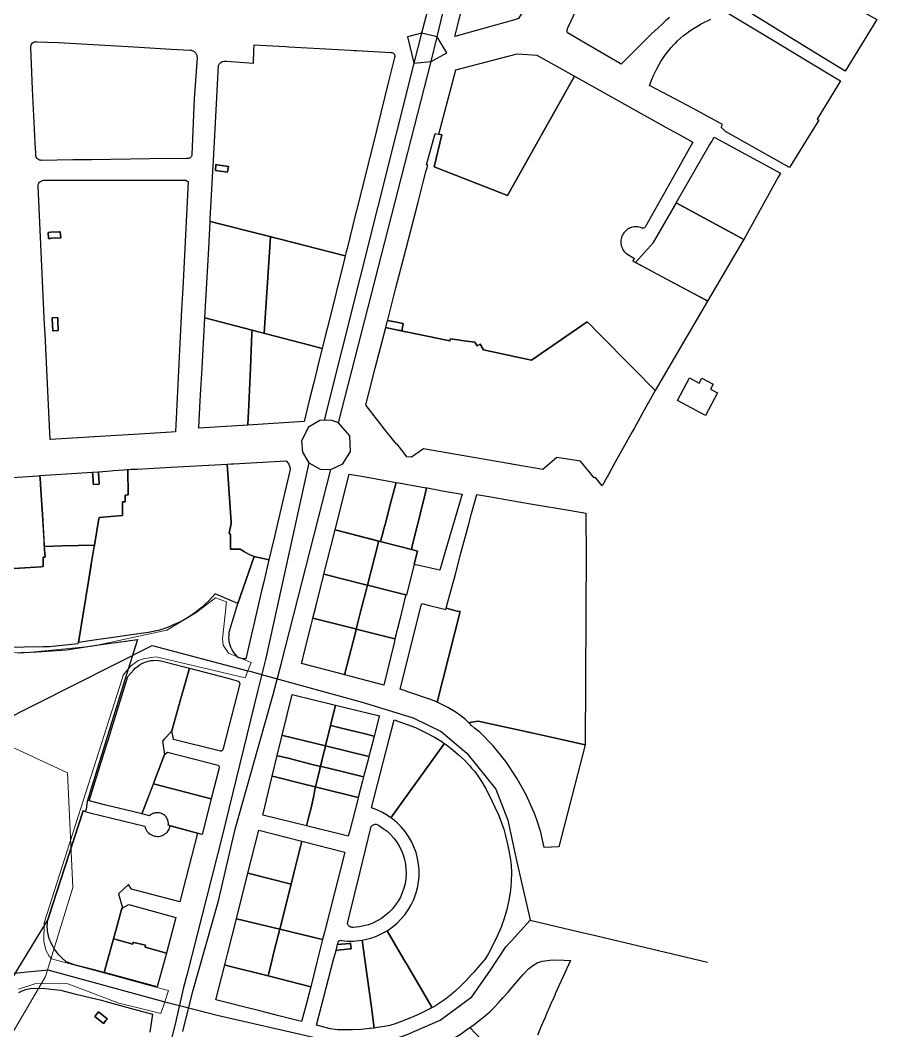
# Model space of a CAD drawing. Header units: metres. Extents: x 3 to 1027712, y 40 to 4430649.
# Drawn here: x 509843 to 510315, y 4408756 to 4409311 of the extents above; entities that cross this region are included whole.
import ezdxf

# ---------------------------------------------------------------- set-up
doc = ezdxf.new("R2010")
doc.units = ezdxf.units.M
doc.header["$MEASUREMENT"] = 0
doc.layers.add('A.ES.SDGC.CP.07003.cadastralparcel — CadastralParcel', color=1, linetype='Continuous')
doc.layers.add('Carreteras_5_km', color=2, linetype='Continuous', lineweight=30)
doc.layers.add('Cauces_artificiales_5_km', color=141, linetype='Continuous', lineweight=30)
doc.layers.add('Habitats_5_km', color=7, linetype='Continuous', lineweight=9, true_color=0xbefad2)
doc.layers.add('Lagunas_5_km', color=7, linetype='Continuous', lineweight=9, true_color=0xbff2e1)

msp = doc.modelspace()

# ---------------------------------------------------------------- linework, layer by layer
at = {"layer": 'A.ES.SDGC.CP.07003.cadastralparcel — CadastralParcel', "color": 7, "linetype": 'Continuous', "flags": 128}
for points in [[(510297.28, 4409283.14), (510291.55, 4409286.67), (510278.42, 4409294.75), (510242.11, 4409317.09), (510237.41, 4409319.98), (510259.51, 4409334.56), (510262.02, 4409337.62), (510263.94, 4409339.97), (510278.44, 4409331.84), (510291.55, 4409324.49), (510304.75, 4409317.09), (510314.64, 4409311.54), (510297.28, 4409283.14)], [(510092.53, 4409336.23), (510093.4, 4409335.95), (510100.58, 4409331.66), (510109.42, 4409326.37), (510116.11, 4409322.37), (510119.95, 4409320.08), (510120.8, 4409319.57), (510122.23, 4409318.71), (510121.85, 4409318.9), (510117.51, 4409312.11), (510116.11, 4409311.66), (510082.49, 4409302.31), (510088.28, 4409324.75), (510087.67, 4409324.7), (510088.84, 4409328.82), (510089.68, 4409328.51), (510089.9, 4409328.43), (510090.43, 4409329.09), (510091.23, 4409330.1), (510092.53, 4409336.23)], [(509872.39, 4409234.39), (509855.08, 4409234.16), (509854.54, 4409234.2), (509853.99, 4409234.35), (509853.46, 4409234.61), (509852.98, 4409234.98), (509852.58, 4409235.43), (509852.29, 4409235.95), (509852.11, 4409236.49), (509852.06, 4409236.8), (509852.03, 4409237.02), (509851.99, 4409237.97), (509851.71, 4409243.93), (509850.31, 4409273.3), (509849.23, 4409296.3), (509849.25, 4409296.87), (509849.4, 4409297.47), (509849.69, 4409298.05), (509850.1, 4409298.56), (509850.61, 4409298.97), (509851.19, 4409299.26), (509851.79, 4409299.41), (509852.36, 4409299.44), (509852.59, 4409299.43), (509864.29, 4409298.96), (509893.3, 4409297.27), (509905.96, 4409296.53), (509926.52, 4409295.34), (509936.98, 4409294.78), (509937.7, 4409294.67), (509938.43, 4409294.41), (509938.79, 4409294.22), (509939.13, 4409293.99), (509939.44, 4409293.73), (509939.73, 4409293.43), (509939.99, 4409293.1), (509940.21, 4409292.75), (509940.4, 4409292.39), (509940.54, 4409292.01), (509940.7, 4409291.25), (509940.72, 4409290.52), (509939.21, 4409268.16), (509937.88, 4409237.19), (509937.83, 4409236.84), (509937.72, 4409236.48), (509937.53, 4409236.14), (509937.27, 4409235.84), (509936.97, 4409235.6), (509936.62, 4409235.42), (509936.36, 4409235.34), (509936.26, 4409235.31), (509935.91, 4409235.27), (509934.97, 4409235.26), (509914.76, 4409234.94), (509882.6, 4409234.53), (509872.39, 4409234.39)], [(509948.04, 4409201.95), (509948.39, 4409208.35), (509949.45, 4409227.96), (509949.78, 4409234.05), (509950.71, 4409251.38), (509952.59, 4409286.37), (509952.88, 4409286.97), (509953.28, 4409287.51), (509953.77, 4409287.96), (509954.34, 4409288.32), (509954.96, 4409288.58), (509955.61, 4409288.71), (509956.28, 4409288.73), (509956.94, 4409288.62), (509971.76, 4409287.66), (509972.03, 4409294.75), (509972.14, 4409297.76), (509978.67, 4409297.39), (509989.63, 4409296.77), (509991.17, 4409296.68), (510025.1, 4409294.75), (510027.21, 4409294.63), (510028.39, 4409294.56), (510047.29, 4409293.48), (510047.8, 4409293.46), (510048.29, 4409293.31), (510048.73, 4409293.05), (510049.08, 4409292.68), (510049.33, 4409292.23), (510049.46, 4409291.74), (510049.47, 4409291.23), (510049.34, 4409290.73), (510046.08, 4409277.61), (510039.56, 4409251.38), (510028.39, 4409206.43), (510027.95, 4409204.67), (510023.23, 4409185.67), (510022.62, 4409183.22), (510022.25, 4409181.74), (509985.72, 4409191.01), (509980.11, 4409192.43), (509947.97, 4409200.58), (509948.04, 4409201.95)], [(510111.48, 4409214.88), (510071.08, 4409230.59), (510075.43, 4409248.19), (510073.8, 4409248.52), (510074.55, 4409251.38), (510083.12, 4409283.96), (510116.11, 4409292.49), (510117.26, 4409292.79), (510127.58, 4409292.05), (510148.45, 4409280.41), (510111.48, 4409214.88)], [(510148.45, 4409280.41), (510200.5, 4409251.38), (510203.83, 4409249.52), (510213.4, 4409244.18), (510203.83, 4409227.05), (510187.45, 4409197.74), (510187.21, 4409197.4), (510186.89, 4409197.13), (510186.51, 4409196.95), (510186.09, 4409196.89), (510185.67, 4409196.95), (510185.29, 4409197.11), (510184.61, 4409197.34), (510183.9, 4409197.52), (510183.19, 4409197.63), (510182.47, 4409197.68), (510181.74, 4409197.67), (510181.02, 4409197.59), (510180.31, 4409197.45), (510179.61, 4409197.26), (510178.94, 4409197), (510178.28, 4409196.68), (510177.66, 4409196.31), (510177.07, 4409195.89), (510176.52, 4409195.42), (510176.01, 4409194.9), (510175.55, 4409194.35), (510175.14, 4409193.75), (510174.78, 4409193.12), (510174.48, 4409192.46), (510174.24, 4409191.78), (510174.05, 4409191.08), (510173.93, 4409190.37), (510173.87, 4409189.65), (510173.87, 4409188.92), (510173.93, 4409188.2), (510174.06, 4409187.49), (510174.24, 4409186.79), (510174.49, 4409186.11), (510174.69, 4409185.67), (510174.79, 4409185.45), (510175.15, 4409184.82), (510175.56, 4409184.22), (510176.02, 4409183.67), (510176.53, 4409183.15), (510177.08, 4409182.68), (510181.37, 4409180.13), (510180.25, 4409178.89), (510220.39, 4409157.4), (510221.53, 4409156.68), (510192.72, 4409107.64), (510180.54, 4409119.96), (510161.39, 4409139.32), (510159.97, 4409140.76), (510157.62, 4409143.13), (510155.33, 4409145.45), (510124.76, 4409124.38), (510116.11, 4409126.22), (510098.37, 4409129.98), (510096.48, 4409133.04), (510096.09, 4409132.84), (510094.87, 4409132.21), (510093.58, 4409134.17), (510086.18, 4409135.17), (510085.42, 4409135.27), (510080.17, 4409135.99), (510079.84, 4409134.87), (510078.8, 4409135.09), (510056.69, 4409139.67), (510055.42, 4409139.93), (510053.32, 4409140.37), (510054.12, 4409144.21), (510054.17, 4409144.41), (510052.98, 4409144.62), (510052.21, 4409144.77), (510050.39, 4409145.13), (510045.55, 4409146.19), (510045.64, 4409146.54), (510050.16, 4409164.02), (510055.75, 4409185.67), (510062.32, 4409211.11), (510065.18, 4409222.19), (510066.65, 4409227.86), (510067.6, 4409231.54), (510066.89, 4409231.67), (510071.77, 4409248.96), (510073.8, 4409248.52), (510075.43, 4409248.19), (510071.08, 4409230.59), (510111.48, 4409214.88), (510148.45, 4409280.41)], [(510239.47, 4409191.69), (510204.33, 4409210.74), (510222.49, 4409242.26), (510223.84, 4409244.61), (510224.39, 4409245.56), (510225.17, 4409246.92), (510261.7, 4409227.13), (510260.45, 4409224.89), (510241.43, 4409190.6), (510239.47, 4409191.69)], [(509950.88, 4409228.61), (509957.47, 4409227.62), (509957.71, 4409229.22), (509957.96, 4409230.88), (509952.98, 4409231.54), (509951.03, 4409231.8), (509950.88, 4409228.61)], [(509957.47, 4409227.62), (509950.88, 4409228.61), (509951.03, 4409231.8), (509952.98, 4409231.54), (509957.96, 4409230.88), (509957.71, 4409229.22), (509957.47, 4409227.62)], [(509857.1, 4409138.82), (509856.87, 4409143.73), (509855.91, 4409163.97), (509853.25, 4409220.02), (509853.33, 4409220.61), (509853.51, 4409221.18), (509853.79, 4409221.71), (509854.16, 4409222.18), (509854.61, 4409222.58), (509855.12, 4409222.89), (509855.68, 4409223.1), (509856.27, 4409223.21), (509856.87, 4409223.21), (509860.08, 4409223.22), (509893.3, 4409223.28), (509905.96, 4409223.3), (509926.52, 4409223.34), (509934.48, 4409223.35), (509935.82, 4409222.3), (509932.85, 4409163.97), (509932.25, 4409152.08), (509929.4, 4409096.01), (509929.38, 4409095.68), (509929.03, 4409088.8), (509928.83, 4409084.89), (509926.52, 4409084.75), (509905.96, 4409083.48), (509893.3, 4409082.69), (509860.08, 4409080.63), (509859.85, 4409080.62), (509859.14, 4409095.68), (509857.1, 4409138.82)], [(510191.82, 4409189.03), (510203.83, 4409209.88), (510204.33, 4409210.74), (510239.47, 4409191.69), (510241.43, 4409190.6), (510240.84, 4409189.54), (510221.53, 4409156.68), (510220.39, 4409157.4), (510203.77, 4409166.3), (510181.86, 4409178.03), (510191.82, 4409189.03)], [(509980.11, 4409192.43), (509981.07, 4409192.19), (509977.59, 4409139.1), (509977.13, 4409139.22), (509971, 4409140.83), (509945.03, 4409147.64), (509947.14, 4409185.67), (509947.97, 4409200.58), (509980.11, 4409192.43)], [(509865.01, 4409194.81), (509860.08, 4409194.64), (509858.82, 4409194.59), (509858.95, 4409191.23), (509860.08, 4409191.28), (509860.65, 4409191.3), (509865.83, 4409191.53), (509865.52, 4409194.83), (509865.01, 4409194.81)], [(509865.01, 4409194.81), (509865.52, 4409194.83), (509865.83, 4409191.53), (509860.65, 4409191.3), (509860.08, 4409191.28), (509858.95, 4409191.23), (509858.82, 4409194.59), (509860.08, 4409194.64), (509865.01, 4409194.81)], [(509981.07, 4409192.19), (509985.72, 4409191.01), (510022.25, 4409181.74), (510021.83, 4409180.04), (510012.43, 4409142.22), (510011.61, 4409138.93), (510009.57, 4409130.72), (510002.72, 4409132.51), (509978.81, 4409138.78), (509977.59, 4409139.1), (509981.07, 4409192.19)], [(509864.04, 4409147.8), (509860.98, 4409147.66), (509861, 4409147.2), (509861.34, 4409140.49), (509861.79, 4409140.51), (509864.4, 4409140.64), (509864.13, 4409146.2), (509864.08, 4409147.3), (509864.06, 4409147.8), (509864.04, 4409147.8)], [(509864.08, 4409147.3), (509864.13, 4409146.2), (509864.4, 4409140.64), (509861.79, 4409140.51), (509861.34, 4409140.49), (509861, 4409147.2), (509860.98, 4409147.66), (509864.04, 4409147.8), (509864.06, 4409147.8), (509864.08, 4409147.3)], [(509945.03, 4409147.64), (509971, 4409140.83), (509970.93, 4409139.22), (509970.07, 4409119.96), (509968.99, 4409095.73), (509968.87, 4409093.01), (509968.68, 4409088.63), (509941.67, 4409086.92), (509941.9, 4409091.05), (509942.68, 4409105.21), (509943.5, 4409119.96), (509945.03, 4409147.64)], [(510044.52, 4409142.19), (510045.1, 4409142.07), (510050.37, 4409140.98), (510055.42, 4409139.93), (510056.69, 4409139.67), (510078.8, 4409135.09), (510079.84, 4409134.87), (510080.17, 4409135.99), (510085.42, 4409135.27), (510086.18, 4409135.17), (510093.58, 4409134.17), (510094.87, 4409132.21), (510096.09, 4409132.84), (510096.48, 4409133.04), (510098.37, 4409129.98), (510116.11, 4409126.22), (510124.76, 4409124.38), (510155.33, 4409145.45), (510157.62, 4409143.13), (510159.97, 4409140.76), (510161.39, 4409139.32), (510180.54, 4409119.96), (510192.72, 4409107.64), (510189.08, 4409101.1), (510188.76, 4409100.52), (510181.34, 4409087.18), (510180.07, 4409084.9), (510170.81, 4409068.26), (510166.79, 4409061.02), (510166.29, 4409060.13), (510163.58, 4409055.25), (510159.96, 4409059.81), (510159.22, 4409059.53), (510151.6, 4409068.7), (510138.62, 4409070.83), (510130.95, 4409064.22), (510116.11, 4409066.79), (510065.21, 4409075.59), (510058.71, 4409070.91), (510056.12, 4409071.12), (510054.59, 4409073.16), (510050.8, 4409078.2), (510050.52, 4409077.93), (510050.42, 4409078.05), (510048.19, 4409080.93), (510046.99, 4409082.47), (510045.21, 4409084.77), (510033.82, 4409099.42), (510033.56, 4409099.76), (510035.21, 4409106.14), (510038.78, 4409119.96), (510044.52, 4409142.19)], [(510054.17, 4409144.41), (510054.12, 4409144.21), (510053.32, 4409140.37), (510050.37, 4409140.98), (510045.1, 4409142.07), (510044.52, 4409142.19), (510045.55, 4409146.19), (510050.39, 4409145.13), (510052.21, 4409144.77), (510052.98, 4409144.62), (510054.17, 4409144.41)], [(509971, 4409140.83), (509978.81, 4409138.78), (510002.72, 4409132.51), (510009.57, 4409130.72), (510006.9, 4409119.96), (510006.8, 4409119.56), (510004.92, 4409111.98), (510002.83, 4409103.59), (509999.6, 4409090.59), (509968.68, 4409088.63), (509968.87, 4409093.01), (509968.99, 4409095.73), (509970.07, 4409119.96), (509970.93, 4409139.22), (509971, 4409140.83)], [(510220.36, 4409093.96), (510205.01, 4409102.09), (510211.6, 4409114.53), (510216.92, 4409111.71), (510218.37, 4409114.45), (510224.59, 4409111.16), (510223.14, 4409108.42), (510226.94, 4409106.41), (510220.36, 4409093.96)], [(509886.46, 4409036.16), (509886.93, 4409037.81), (509899.76, 4409038.85), (509899.76, 4409046.44), (509901.16, 4409046.44), (509901.16, 4409050.12), (509901.81, 4409050.12), (509902.88, 4409050.18), (509902.7, 4409064.17), (509904.55, 4409064.28), (509905.96, 4409064.35), (509907.77, 4409064.45), (509913.83, 4409064.79), (509926.52, 4409065.49), (509957.27, 4409067.19), (509959.51, 4409035.16), (509959.57, 4409034.27), (509958.36, 4409029.37), (509959.19, 4409028.32), (509959.17, 4409027.39), (509959.06, 4409020.31), (509959.74, 4409020.32), (509964.4, 4409020.42), (509966.87, 4409018.86), (509969.43, 4409017.48), (509972.09, 4409016.28), (509963.13, 4408990.46), (509959.74, 4408991.91), (509950.62, 4408995.81), (509948.84, 4408993.78), (509946.98, 4408991.82), (509945.04, 4408989.94), (509943.02, 4408988.15), (509940.92, 4408986.46), (509938.74, 4408984.85), (509936.5, 4408983.35), (509934.2, 4408981.94), (509931.83, 4408980.63), (509929.42, 4408979.43), (509926.95, 4408978.34), (509926.52, 4408978.17), (509924.43, 4408977.35), (509921.88, 4408976.48), (509919.28, 4408975.72), (509916.66, 4408975.07), (509914.01, 4408974.54), (509911.35, 4408974.13), (509905.96, 4408973.37), (509893.3, 4408971.59), (509886.74, 4408970.66), (509875.57, 4408969.09), (509881.03, 4409002.71), (509882.56, 4409012.11), (509884.44, 4409023.7), (509886.46, 4409036.16)], [(509960.74, 4409067.39), (509989.8, 4409069), (509990.21, 4409068.57), (509990.58, 4409068.11), (509990.89, 4409067.58), (509991.21, 4409067.1), (509991.45, 4409066.56), (509991.65, 4409065.99), (509991.81, 4409065.42), (509991.91, 4409064.83), (509991.97, 4409064.24), (509987.52, 4409045.43), (509983.25, 4409027.39), (509980.22, 4409014.57), (509979.5, 4409014.72), (509972.09, 4409016.28), (509969.43, 4409017.48), (509966.87, 4409018.86), (509964.4, 4409020.42), (509959.74, 4409020.32), (509959.06, 4409020.31), (509959.17, 4409027.39), (509959.19, 4409028.32), (509958.36, 4409029.37), (509959.57, 4409034.27), (509959.51, 4409035.16), (509957.27, 4409067.19), (509959.74, 4409067.33), (509960.74, 4409067.39)], [(509856.02, 4409016.01), (509856.02, 4409010.76), (509854.73, 4409010.66), (509831.19, 4409009.18), (509830.75, 4409015.23), (509829.88, 4409027.39), (509827.86, 4409055.64), (509830.77, 4409059.26), (509853.23, 4409060.75), (509854.17, 4409060.82), (509854.65, 4409056.78), (509854.7, 4409056.04), (509855.06, 4409049.99), (509855.37, 4409044.92), (509855.69, 4409039.53), (509856.73, 4409022.22), (509857.14, 4409016.06), (509856.02, 4409016.01)], [(509886.46, 4409036.16), (509884.44, 4409023.7), (509884.26, 4409022.56), (509875.32, 4409022.48), (509866.63, 4409022.12), (509856.75, 4409021.89), (509856.73, 4409022.22), (509856.56, 4409025.15), (509855.69, 4409039.53), (509855.37, 4409044.92), (509855.06, 4409049.99), (509854.7, 4409056.04), (509854.65, 4409056.78), (509854.17, 4409060.82), (509860.08, 4409061.2), (509883.23, 4409062.73), (509883.51, 4409058.55), (509883.61, 4409057.05), (509883.69, 4409055.98), (509886.97, 4409056.13), (509886.9, 4409057.21), (509886.8, 4409058.71), (509886.52, 4409062.95), (509886.68, 4409062.96), (509893.3, 4409063.48), (509894.67, 4409063.59), (509900.54, 4409064.05), (509902.03, 4409064.14), (509902.7, 4409064.17), (509902.88, 4409050.18), (509901.81, 4409050.12), (509901.16, 4409050.12), (509901.16, 4409046.44), (509899.76, 4409046.44), (509899.76, 4409038.85), (509886.93, 4409037.81), (509886.46, 4409036.16)], [(509883.69, 4409055.98), (509883.61, 4409057.05), (509883.51, 4409058.55), (509883.23, 4409062.73), (509886.52, 4409062.95), (509886.8, 4409058.71), (509886.9, 4409057.21), (509886.97, 4409056.13), (509883.69, 4409055.98)], [(510041.71, 4409024.55), (510016.64, 4409031), (510024.33, 4409061.69), (510032.24, 4409060.28), (510048.22, 4409057.43), (510050.2, 4409057.07), (510047.39, 4409046.3), (510045.29, 4409038.27), (510044.52, 4409035.3), (510043.55, 4409031.6), (510042.89, 4409029.09), (510042.27, 4409026.7), (510041.71, 4409024.55)], [(510066.81, 4409053.11), (510065.62, 4409048.34), (510064.42, 4409043.52), (510063.47, 4409039.68), (510062.48, 4409035.69), (510061.69, 4409032.51), (510059.8, 4409024.89), (510059.3, 4409022.88), (510058.63, 4409020.2), (510042.25, 4409024.41), (510041.71, 4409024.55), (510042.27, 4409026.7), (510042.89, 4409029.09), (510043.55, 4409031.6), (510044.52, 4409035.3), (510045.29, 4409038.27), (510047.39, 4409046.3), (510050.2, 4409057.07), (510051.8, 4409056.79), (510063.58, 4409054.69), (510065.85, 4409054.28), (510066.97, 4409054.08), (510066.81, 4409053.11)], [(510062.48, 4409035.69), (510063.47, 4409039.68), (510064.42, 4409043.52), (510065.62, 4409048.34), (510066.81, 4409053.11), (510066.97, 4409054.08), (510067.23, 4409054.03), (510073.03, 4409053), (510075.6, 4409052.54), (510086.48, 4409050.61), (510079.81, 4409027.72), (510078.17, 4409022.11), (510077.44, 4409019.6), (510074.31, 4409008.86), (510061.16, 4409011.82), (510060.18, 4409012.05), (510062.03, 4409019.32), (510060.23, 4409019.79), (510058.63, 4409020.2), (510059.3, 4409022.88), (510059.8, 4409024.89), (510061.69, 4409032.51), (510062.48, 4409035.69)], [(510083.81, 4408986.33), (510077.77, 4408987.88), (510078.12, 4408989.19), (510078.2, 4408989.48), (510082.83, 4409006.71), (510085.89, 4409018.09), (510090.04, 4409033.55), (510091.77, 4409039.98), (510094.58, 4409050.43), (510102.27, 4409049.11), (510118.81, 4409046.28), (510125.19, 4409045.19), (510145.28, 4409041.75), (510154.54, 4409040.17), (510154.64, 4409033.54), (510154.68, 4409030.82), (510154.77, 4409025.05), (510154.84, 4409020.52), (510154.85, 4409020.14), (510154.27, 4408912.8), (510140.4, 4408915.86), (510125.61, 4408919.12), (510095.32, 4408925.79), (510091.77, 4408925.17), (510090.25, 4408924.92), (510088.36, 4408926.64), (510085.79, 4408928.81), (510082.75, 4408930.98), (510078.63, 4408933.31), (510072.9, 4408936.2), (510085.4, 4408986.02), (510083.81, 4408986.33)], [(510034.46, 4409000.58), (510033.6, 4409000.8), (510010.53, 4409006.64), (510016.44, 4409030.2), (510016.64, 4409031), (510040.63, 4409024.83), (510040.28, 4409023.46), (510034.46, 4409000.58)], [(509831.19, 4409009.18), (509854.73, 4409010.66), (509856.02, 4409010.76), (509856.02, 4409016.01), (509857.14, 4409016.06), (509856.87, 4409020.12), (509856.75, 4409021.89), (509866.63, 4409022.12), (509875.32, 4409022.48), (509884.26, 4409022.56), (509883.99, 4409020.93), (509882.56, 4409012.11), (509882.49, 4409011.65), (509881.03, 4409002.71), (509875.57, 4408969.09), (509875.33, 4408969.08), (509875.22, 4408968.32), (509859.57, 4408966.68), (509856.12, 4408966.62), (509845.65, 4408966.45), (509837.71, 4408966.33), (509833.51, 4408972.34), (509830.78, 4409009.13), (509831.19, 4409009.18)], [(510060.18, 4409012.05), (510055.89, 4408995.17), (510055.56, 4408995.24), (510048.28, 4408997.08), (510034.46, 4409000.58), (510040.28, 4409023.46), (510040.63, 4409024.83), (510042.25, 4409024.41), (510060.23, 4409019.79), (510062.03, 4409019.32), (510060.18, 4409012.05)], [(509963.62, 4408960.7), (509963.25, 4408961.02), (509962.03, 4408962.21), (509960.96, 4408963.54), (509960.06, 4408964.98), (509959.33, 4408966.52), (509958.79, 4408968.14), (509958.44, 4408969.8), (509958.33, 4408970.7), (509958.28, 4408971.5), (509958.33, 4408973.2), (509958.33, 4408974.71), (509963.13, 4408990.46), (509972.09, 4409016.28), (509979.5, 4409014.72), (509980.22, 4409014.57), (509977.4, 4409002.43), (509976.25, 4408997.49), (509971.78, 4408978.22), (509971.45, 4408976.82), (509967.58, 4408960.14), (509967.33, 4408960.1), (509966.59, 4408960.12), (509966.39, 4408960.13), (509965.45, 4408960.24), (509964.53, 4408960.43), (509963.62, 4408960.7)], [(510028.31, 4408976.41), (510027.18, 4408976.69), (510004.47, 4408982.47), (510006.23, 4408989.48), (510010.29, 4409005.69), (510010.53, 4409006.64), (510033.6, 4409000.8), (510034.46, 4409000.58), (510034.08, 4408999.1), (510031.09, 4408987.37), (510028.31, 4408976.41)], [(510034.46, 4409000.58), (510048.28, 4408997.08), (510055.56, 4408995.24), (510055.51, 4408995.01), (510055.08, 4408993.27), (510054.15, 4408989.48), (510052.24, 4408981.68), (510049.62, 4408970.99), (510028.31, 4408976.41), (510031.09, 4408987.37), (510034.08, 4408999.1), (510034.46, 4409000.58)], [(510083.81, 4408986.33), (510085.4, 4408986.02), (510072.9, 4408936.2), (510072.44, 4408936.43), (510071.16, 4408937.07), (510069.06, 4408937.77), (510066.86, 4408938.51), (510052.4, 4408943.36), (510064.08, 4408989.48), (510064.35, 4408990.56), (510068.59, 4408989.48), (510074.69, 4408987.93), (510076.17, 4408987.55), (510077.58, 4408987.19), (510077.77, 4408987.88), (510083.81, 4408986.33)], [(510028.31, 4408976.41), (510028, 4408975.2), (510021.92, 4408951.32), (510020.8, 4408951.61), (509998.22, 4408957.52), (509998.84, 4408959.99), (509999.12, 4408961.09), (510003.5, 4408978.59), (510004.22, 4408981.45), (510004.47, 4408982.47), (510027.18, 4408976.69), (510028.31, 4408976.41)], [(510049.62, 4408970.99), (510049.28, 4408969.58), (510043.43, 4408945.68), (510024.73, 4408950.58), (510021.92, 4408951.32), (510028, 4408975.2), (510028.31, 4408976.41), (510049.62, 4408970.99)], [(509893.72, 4408921.49), (509902.68, 4408950.41), (509905.96, 4408954.04), (509906.7, 4408954.86), (509907.75, 4408955.76), (509908.87, 4408956.58), (509910.06, 4408957.3), (509911.31, 4408957.92), (509912.6, 4408958.42), (509913.94, 4408958.82), (509915.3, 4408959.1), (509916.68, 4408959.25), (509918.07, 4408959.29), (509919.46, 4408959.21), (509920.84, 4408959.01), (509922.19, 4408958.69), (509933.7, 4408955.67), (509936.55, 4408954.92), (509931.47, 4408937.02), (509926.79, 4408920.51), (509923.86, 4408917.25), (509922.6, 4408915.86), (509921.71, 4408914.87), (509922.1, 4408912.46), (509922.91, 4408907.42), (509917.3, 4408892.91), (509910.3, 4408874.82), (509905.96, 4408875.9), (509890.65, 4408879.69), (509881.48, 4408881.96), (509890.65, 4408911.57), (509891.98, 4408915.86), (509893.72, 4408921.49)], [(509927.82, 4408915.71), (509927.79, 4408915.86), (509926.79, 4408920.51), (509931.47, 4408937.02), (509936.55, 4408954.92), (509957.69, 4408949.37), (509962.81, 4408948.03), (509963.27, 4408947.81), (509963.6, 4408947.6), (509963.76, 4408947.45), (509964.12, 4408946.95), (509964.29, 4408946.36), (509955.16, 4408910.74), (509955.14, 4408910.52), (509954.95, 4408910.01), (509954.92, 4408909.96), (509954.59, 4408909.6), (509954.11, 4408909.35), (509953.57, 4408909.28), (509927.82, 4408915.71)], [(510016.69, 4408933.93), (510011.45, 4408912.29), (509987.99, 4408918), (509987.6, 4408918.13), (509993.07, 4408940.46), (510016.85, 4408934.66), (510016.69, 4408933.93)], [(510016.69, 4408933.93), (510016.85, 4408934.66), (510041.04, 4408928.75), (510040.78, 4408927.59), (510038.19, 4408917.59), (510033.25, 4408918.8), (510019.46, 4408922.19), (510015.06, 4408923.27), (510014.16, 4408923.49), (510016.69, 4408933.93)], [(510038.19, 4408917.59), (510037.86, 4408916.33), (510037.74, 4408915.86), (510035.31, 4408906.46), (510012.19, 4408912.11), (510011.45, 4408912.29), (510014.16, 4408923.49), (510015.06, 4408923.27), (510019.46, 4408922.19), (510033.25, 4408918.8), (510038.19, 4408917.59)], [(510049.24, 4408926.55), (510060.9, 4408922.24), (510066.74, 4408919.45), (510071.32, 4408916.95), (510073.13, 4408915.86), (510075.33, 4408914.54), (510076.72, 4408913.56), (510076.07, 4408912.67), (510047.28, 4408872.74), (510045.53, 4408873.97), (510042.68, 4408875.61), (510039.71, 4408876.99), (510036.62, 4408878.11), (510046.45, 4408915.86), (510049.24, 4408926.55)], [(510093.32, 4408921.94), (510091.77, 4408923.46), (510090.72, 4408924.49), (510090.25, 4408924.92), (510091.77, 4408925.17), (510095.32, 4408925.79), (510125.61, 4408919.12), (510140.4, 4408915.86), (510154.27, 4408912.8), (510139.66, 4408856.67), (510131.67, 4408856.32), (510129.87, 4408864.81), (510127.69, 4408871.49), (510126.34, 4408875.09), (510121.94, 4408885.02), (510116.68, 4408894.54), (510110.62, 4408903.55), (510103.79, 4408912.01), (510096.26, 4408919.83), (510093.32, 4408921.94)], [(509987.99, 4408918), (510011.45, 4408912.29), (510011.18, 4408911.21), (510010.54, 4408908.56), (510008.66, 4408900.8), (510003.36, 4408902.15), (509990.81, 4408905.37), (509985.14, 4408906.82), (509984.85, 4408906.89), (509987.6, 4408918.13), (509987.99, 4408918)], [(510035.31, 4408906.46), (510035, 4408905.26), (510032.38, 4408895.18), (510029.38, 4408895.92), (510027.11, 4408896.47), (510025, 4408896.99), (510022.06, 4408897.71), (510014.6, 4408899.53), (510009.28, 4408900.83), (510008.71, 4408900.97), (510010.54, 4408908.56), (510011.18, 4408911.21), (510011.45, 4408912.29), (510012.19, 4408912.11), (510035.31, 4408906.46)], [(510076.72, 4408913.56), (510077.38, 4408913.11), (510078.62, 4408912.23), (510081.58, 4408909.92), (510084.59, 4408907.37), (510087.68, 4408904.47), (510090.74, 4408901.25), (510091.77, 4408900.03), (510093.45, 4408898.05), (510095.61, 4408895.18), (510097.6, 4408892.08), (510098.9, 4408889.79), (510099.5, 4408888.75), (510099.82, 4408888.18), (510102.22, 4408883.57), (510104.61, 4408878.58), (510106.7, 4408873.87), (510108.24, 4408869.92), (510109.4, 4408866.38), (510110.39, 4408862.77), (510111.31, 4408858.91), (510112.18, 4408854.77), (510112.93, 4408850.61), (510113.45, 4408846.62), (510113.68, 4408842.46), (510113.68, 4408842.23), (510113.59, 4408837.75), (510113.13, 4408832.65), (510112.26, 4408827.4), (510111.1, 4408822.24), (510109.71, 4408817.32), (510107.99, 4408812.48), (510105.85, 4408807.54), (510103.48, 4408802.62), (510101.11, 4408798.05), (510098.95, 4408794.76), (510098.69, 4408794.37), (510096.19, 4408791.37), (510092.95, 4408787.71), (510091.77, 4408786.42), (510088.86, 4408783.25), (510085.58, 4408780.01), (510082.72, 4408777.43), (510080.06, 4408775.12), (510077.41, 4408772.99), (510074.64, 4408771.02), (510071.87, 4408769.29), (510070.64, 4408768.6), (510070.05, 4408768.27), (510069.86, 4408768.6), (510056.32, 4408791.76), (510054.57, 4408794.76), (510045.33, 4408810.58), (510048.03, 4408812.45), (510050.56, 4408814.54), (510052.9, 4408816.85), (510055.02, 4408819.35), (510056.92, 4408822.03), (510058.58, 4408824.86), (510059.98, 4408827.83), (510060.98, 4408830.53), (510061.12, 4408830.91), (510061.98, 4408834.08), (510062.56, 4408837.31), (510062.86, 4408840.58), (510062.87, 4408842.23), (510062.87, 4408843.86), (510062.59, 4408847.13), (510062.03, 4408850.37), (510061.19, 4408853.54), (510060.07, 4408856.63), (510058.69, 4408859.61), (510057.05, 4408862.45), (510055.17, 4408865.14), (510053.06, 4408867.66), (510050.74, 4408869.98), (510048.22, 4408872.09), (510047.28, 4408872.74), (510076.07, 4408912.67), (510076.72, 4408913.56)], [(509917.3, 4408892.91), (509922.91, 4408907.42), (509924.45, 4408908.83), (509952.35, 4408901.69), (509952.73, 4408901.28), (509952.94, 4408900.77), (509952.95, 4408900.22), (509952.81, 4408899.79), (509952.76, 4408899.7), (509952.63, 4408899.5), (509948.53, 4408883.13), (509916.71, 4408891.39), (509917.3, 4408892.91)], [(509985.14, 4408906.82), (509990.81, 4408905.37), (510003.36, 4408902.15), (510008.66, 4408900.8), (510008.34, 4408899.46), (510007.05, 4408894.14), (510005.97, 4408889.66), (510000.3, 4408891.05), (509982.26, 4408895.49), (509982.07, 4408895.53), (509984.85, 4408906.89), (509985.14, 4408906.82)], [(510032.38, 4408895.18), (510031.82, 4408893.01), (510029.45, 4408883.9), (510006.37, 4408889.56), (510005.97, 4408889.66), (510007.05, 4408894.14), (510008.34, 4408899.46), (510008.71, 4408900.97), (510009.28, 4408900.83), (510014.6, 4408899.53), (510022.06, 4408897.71), (510025, 4408896.99), (510027.11, 4408896.47), (510029.38, 4408895.92), (510032.38, 4408895.18)], [(509976.84, 4408874.17), (509982.07, 4408895.53), (509982.26, 4408895.49), (510000.3, 4408891.05), (510005.97, 4408889.66), (510005.8, 4408888.95), (510005.19, 4408886.11), (510004.95, 4408885), (510003.64, 4408878.96), (510002.04, 4408872.73), (510001.47, 4408870.52), (510000.88, 4408868.25), (509976.84, 4408874.17)], [(509948.53, 4408883.13), (509943.59, 4408863.4), (509924.93, 4408868.55), (509924.99, 4408869.12), (509924.98, 4408869.66), (509924.93, 4408870.19), (509924.83, 4408870.72), (509924.69, 4408871.24), (509924.5, 4408871.74), (509924.27, 4408872.23), (509923.99, 4408872.69), (509923.68, 4408873.13), (509923.33, 4408873.53), (509922.94, 4408873.91), (509922.53, 4408874.25), (509922.08, 4408874.55), (509921.61, 4408874.81), (509921.12, 4408875.03), (509920.61, 4408875.21), (509920.09, 4408875.34), (509919.56, 4408875.42), (509919.02, 4408875.46), (509918.49, 4408875.45), (509917.95, 4408875.39), (509917.43, 4408875.29), (509916.91, 4408875.14), (509916.41, 4408874.94), (509915.93, 4408874.71), (509915.47, 4408874.43), (509915.03, 4408874.11), (509914.63, 4408873.75), (509910.3, 4408874.82), (509916.71, 4408891.39), (509948.53, 4408883.13)], [(510029.45, 4408883.9), (510029.15, 4408882.72), (510024.73, 4408865.66), (510023.93, 4408862.57), (510000.88, 4408868.25), (510001.47, 4408870.52), (510002.04, 4408872.73), (510003.64, 4408878.96), (510004.95, 4408885), (510005.19, 4408886.11), (510005.8, 4408888.95), (510005.97, 4408889.66), (510006.37, 4408889.56), (510029.45, 4408883.9)], [(509883.45, 4408789.21), (509873.85, 4408791.63), (509872.17, 4408792.26), (509871.91, 4408792.36), (509868.81, 4408793.52), (509868.41, 4408793.71), (509868.31, 4408793.79), (509867.75, 4408794.3), (509867.53, 4408794.52), (509866.52, 4408795.42), (509865.55, 4408796.37), (509864.64, 4408797.37), (509863.78, 4408798.42), (509862.97, 4408799.5), (509862.21, 4408800.63), (509861.52, 4408801.79), (509860.88, 4408802.98), (509860.3, 4408804.21), (509859.78, 4408805.46), (509859.29, 4408806.84), (509859.01, 4408807.76), (509858.79, 4408808.69), (509858.61, 4408809.63), (509858.47, 4408810.58), (509858.39, 4408811.54), (509858.35, 4408812.49), (509858.36, 4408813.45), (509858.42, 4408814.41), (509858.53, 4408815.36), (509858.68, 4408816.31), (509858.86, 4408817.16), (509858.88, 4408817.25), (509859.13, 4408818.17), (509859.38, 4408818.96), (509865.67, 4408838.24), (509878.06, 4408876.56), (509879.26, 4408876.17), (509880.53, 4408875.75), (509881.81, 4408875.33), (509911.95, 4408868.08), (509912.13, 4408867.4), (509912.4, 4408866.7), (509912.74, 4408866.02), (509913.18, 4408865.36), (509913.69, 4408864.73), (509914.29, 4408864.15), (509914.96, 4408863.64), (509915.7, 4408863.21), (509916.47, 4408862.87), (509917.28, 4408862.63), (509918.1, 4408862.48), (509918.91, 4408862.43), (509919.7, 4408862.47), (509920.46, 4408862.6), (509921.17, 4408862.79), (509921.83, 4408863.04), (509922.47, 4408863.36), (509923.09, 4408863.76), (509923.69, 4408864.23), (509924.25, 4408864.79), (509924.77, 4408865.42), (509925.21, 4408866.13), (509925.57, 4408866.89), (509925.85, 4408867.69), (509925.97, 4408868.26), (509940.94, 4408864.13), (509931.28, 4408826.4), (509904.71, 4408833.36), (509902.95, 4408836), (509897.58, 4408830.87), (509899.64, 4408823.16), (509899.2, 4408822.16), (509896, 4408810.67), (509889.57, 4408787.66), (509883.45, 4408789.21)], [(510023.41, 4408814.52), (510024.73, 4408819.89), (510030.23, 4408842.23), (510036.56, 4408867.97), (510036.89, 4408868.34), (510037.29, 4408868.65), (510037.73, 4408868.88), (510038.2, 4408869.04), (510038.69, 4408869.12), (510039.19, 4408869.12), (510039.68, 4408869.03), (510040.15, 4408868.87), (510040.59, 4408868.63), (510043.2, 4408866.87), (510045.28, 4408865.23), (510047.21, 4408863.42), (510048.97, 4408861.44), (510050.55, 4408859.31), (510051.94, 4408857.06), (510053.12, 4408854.69), (510054.09, 4408852.23), (510054.84, 4408849.69), (510055.36, 4408847.09), (510055.66, 4408844.46), (510055.71, 4408842.23), (510055.72, 4408841.81), (510055.54, 4408839.17), (510055.14, 4408836.55), (510054.5, 4408833.98), (510053.64, 4408831.48), (510052.57, 4408829.06), (510051.28, 4408826.74), (510049.8, 4408824.55), (510048.13, 4408822.49), (510046.28, 4408820.59), (510044.28, 4408818.86), (510042.13, 4408817.32), (510039.85, 4408815.97), (510037.46, 4408814.82), (510034.98, 4408813.89), (510032.43, 4408813.19), (510029.83, 4408812.7), (510026.67, 4408812.36), (510026.14, 4408812.35), (510025.62, 4408812.44), (510025.13, 4408812.61), (510024.66, 4408812.86), (510024.5, 4408812.99), (510024.25, 4408813.19), (510023.9, 4408813.58), (510023.61, 4408814.03), (510023.41, 4408814.52)], [(509968.69, 4408842.23), (509974.65, 4408865.94), (509998.34, 4408859.84), (509993.93, 4408842.23), (509992.42, 4408836.2), (509968.69, 4408842.23)], [(509992.42, 4408836.2), (509993.93, 4408842.23), (509998.34, 4408859.84), (510021.94, 4408853.76), (510019.03, 4408842.23), (510010.87, 4408809.87), (510009.82, 4408805.71), (509986.19, 4408811.36), (509992.42, 4408836.2)], [(509992.42, 4408836.2), (509986.19, 4408811.36), (509962.36, 4408817.05), (509968.69, 4408842.23), (509992.42, 4408836.2)], [(509923.94, 4408798.24), (509923.92, 4408798.17), (509912.12, 4408801.45), (509912.43, 4408802.7), (509905.96, 4408804.14), (509905.6, 4408804.22), (509905.39, 4408803.27), (509895.51, 4408805.93), (509895.17, 4408806.03), (509894.74, 4408806.14), (509896, 4408810.67), (509899.2, 4408822.16), (509899.64, 4408823.16), (509900.07, 4408823.26), (509903.28, 4408824.96), (509929.15, 4408817.79), (509923.94, 4408798.24)], [(509962.36, 4408817.05), (509986.19, 4408811.36), (509984.07, 4408802.91), (509983.05, 4408798.82), (509982.03, 4408794.76), (509979.77, 4408785.72), (509957.69, 4408791.3), (509956, 4408791.73), (509956.76, 4408794.76), (509957.69, 4408798.45), (509962.36, 4408817.05)], [(510009.82, 4408805.71), (510007.06, 4408794.76), (510006.69, 4408793.29), (510003.28, 4408779.78), (509979.77, 4408785.72), (509982.03, 4408794.76), (509983.05, 4408798.82), (509984.07, 4408802.91), (509986.19, 4408811.36), (510009.82, 4408805.71)], [(510031.63, 4408805.42), (510033.21, 4408805.68), (510036.39, 4408806.5), (510039.49, 4408807.6), (510042.47, 4408808.96), (510045.33, 4408810.58), (510054.57, 4408794.76), (510056.32, 4408791.76), (510069.86, 4408768.6), (510070.05, 4408768.27), (510069.24, 4408767.82), (510066.61, 4408766.51), (510063.71, 4408765.15), (510059.95, 4408763.47), (510055.02, 4408761.37), (510050.24, 4408759.51), (510046.79, 4408758.5), (510043.77, 4408757.94), (510040.05, 4408757.32), (510038.21, 4408757.07), (510036.64, 4408768.6), (510033.08, 4408794.76), (510031.63, 4408805.42)], [(509923.92, 4408798.17), (509918.88, 4408779.68), (509889.91, 4408787.56), (509889.57, 4408787.66), (509894.74, 4408806.14), (509895.17, 4408806.03), (509895.51, 4408805.93), (509905.39, 4408803.27), (509905.6, 4408804.22), (509905.96, 4408804.14), (509912.43, 4408802.7), (509912.12, 4408801.45), (509923.92, 4408798.17)], [(510018.02, 4408803.02), (510018.29, 4408804.07), (510018.38, 4408804.42), (510018.55, 4408804.73), (510018.8, 4408804.99), (510019.1, 4408805.18), (510019.44, 4408805.29), (510019.8, 4408805.31), (510020.15, 4408805.23), (510023.42, 4408804.91), (510024.73, 4408804.9), (510026.7, 4408804.88), (510029.97, 4408805.14), (510031.63, 4408805.42), (510033.08, 4408794.76), (510036.64, 4408768.6), (510038.21, 4408757.07), (510036.04, 4408756.77), (510035.66, 4408756.72), (510030.94, 4408756.31), (510026.32, 4408756.08), (510024.73, 4408756.05), (510022.1, 4408756), (510018.23, 4408756.11), (510013.98, 4408756.64), (510006.38, 4408758.6), (510009, 4408768.6), (510015.85, 4408794.76), (510017.17, 4408799.79), (510019.62, 4408800.04), (510021.71, 4408800.26), (510024.73, 4408800.58), (510025.47, 4408800.66), (510025.33, 4408802.15), (510025.18, 4408803.66), (510024.73, 4408803.62), (510018.02, 4408803.02)], [(510025.33, 4408802.15), (510025.47, 4408800.66), (510024.73, 4408800.58), (510021.71, 4408800.26), (510019.62, 4408800.04), (510017.17, 4408799.79), (510018.02, 4408803.02), (510024.73, 4408803.62), (510025.18, 4408803.66), (510025.33, 4408802.15)], [(509979.77, 4408785.72), (510003.28, 4408779.78), (510000.32, 4408768.6), (509998.2, 4408760.62), (509985.79, 4408763.79), (509975.28, 4408766.48), (509966.97, 4408768.6), (509957.69, 4408770.97), (509951.08, 4408772.66), (509956, 4408791.73), (509957.69, 4408791.3), (509979.77, 4408785.72)], [(509884.44, 4408763.39), (509886.55, 4408766.03), (509890.45, 4408762.92), (509890.65, 4408762.76), (509891.42, 4408762.14), (509890.65, 4408761.18), (509889.31, 4408759.5), (509884.44, 4408763.39)], [(509884.44, 4408763.39), (509889.31, 4408759.5), (509890.65, 4408761.18), (509891.42, 4408762.14), (509890.65, 4408762.76), (509890.45, 4408762.92), (509886.55, 4408766.03), (509884.44, 4408763.39)], [(510060.94, 4408739.08), (510061.19, 4408740.91), (510071.6, 4408745.46), (510076.42, 4408747.92), (510079.59, 4408749.79), (510082.43, 4408751.6), (510085.42, 4408753.59), (510088.41, 4408755.62), (510090.79, 4408757.27), (510094.08, 4408753.85), (510118.85, 4408728.13), (510118.8, 4408727.98), (510117.5, 4408723.7), (510116.22, 4408719.23), (510114.95, 4408714.54), (510113.71, 4408709.69), (510112.62, 4408705.19), (510111.81, 4408701.73), (510094.08, 4408705.6), (510057.44, 4408713.6), (510057.82, 4408716.4), (510058.65, 4408722.44), (510059.97, 4408732.04), (510060.94, 4408739.08)]]:
    msp.add_lwpolyline(points, close=True, dxfattribs=at)
for points in [[(510200.56, 4409312.68), (510198.43, 4409310.82), (510196.34, 4409308.93), (510194.35, 4409307.1), (510192.52, 4409305.42), (510190.73, 4409303.77), (510188.84, 4409301.99), (510186.82, 4409299.97), (510181.85, 4409294.95), (510181.65, 4409294.75), (510176.02, 4409289.08), (510174.44, 4409287.49), (510174.05, 4409287.09), (510173.11, 4409287.64), (510160.89, 4409294.75), (510144.49, 4409304.29), (510144.32, 4409304.82), (510144.25, 4409305.38), (510144.29, 4409305.94), (510144.43, 4409306.48), (510144.67, 4409306.99), (510149.41, 4409317.09)], [(510232.6, 4409315.23), (510259.14, 4409299.27), (510266.66, 4409294.75), (510291.55, 4409279.78), (510294.62, 4409277.93), (510291.55, 4409272.85), (510281.81, 4409256.74), (510282.7, 4409256.2), (510279.71, 4409251.38), (510266.63, 4409230.31), (510231.49, 4409250.06), (510230.15, 4409251.38), (510229.01, 4409252.51), (510229.75, 4409253.97), (510213.18, 4409262.79), (510203.83, 4409267.77), (510189.56, 4409275.36), (510190.46, 4409277.64), (510190.74, 4409278.34), (510192.03, 4409281.26), (510193.45, 4409284.13), (510194.99, 4409286.94), (510195.94, 4409288.51), (510196.64, 4409289.68), (510198.41, 4409292.35), (510200.38, 4409294.75), (510201.37, 4409295.96), (510203.21, 4409298.01), (510203.21, 4409298.01), (510203.3, 4409298.12), (510203.83, 4409298.66), (510205, 4409299.85), (510206.66, 4409301.41), (510208.35, 4409302.85), (510210.06, 4409304.18), (510211.8, 4409305.43), (510213.73, 4409306.7), (510215.93, 4409308.02), (510218.08, 4409309.23), (510219.87, 4409310.14), (510221.54, 4409310.93), (510223.4, 4409311.79)], [(509841.82, 4408963.37), (509852.68, 4408963.99), (509868.77, 4408965.04), (509886.76, 4408967.83), (509907.98, 4408970.63), (509902.02, 4408951.45), (509880.33, 4408881.62), (509879.67, 4408877.37), (509879.26, 4408876.17), (509878.06, 4408876.56), (509865.67, 4408838.24), (509859.38, 4408818.96), (509859.13, 4408818.17), (509858.88, 4408817.25), (509858.86, 4408817.16), (509858.86, 4408817.16), (509832.13, 4408773.52)], [(510094.08, 4408753.85), (510090.79, 4408757.27), (510091.18, 4408757.54), (510093.89, 4408759.54), (510094.08, 4408759.69), (510096.72, 4408761.76), (510099.46, 4408764.03), (510101.91, 4408766.17), (510104.23, 4408768.39), (510106.63, 4408770.94), (510109.18, 4408773.8), (510111.84, 4408776.86), (510114.46, 4408779.92), (510116.87, 4408782.73), (510118.79, 4408784.97), (510120.07, 4408786.46), (510120.67, 4408787.12), (510120.67, 4408787.12), (510123.11, 4408789.56), (510125.46, 4408791.44), (510127.86, 4408792.97), (510130.66, 4408793.78), (510136.31, 4408794.65), (510142.62, 4408794.47), (510146.19, 4408794.28), (510137.8, 4408775.87), (510137.64, 4408775.51), (510135.82, 4408771.43), (510135.74, 4408771.25), (510133.86, 4408766.97), (510133.32, 4408765.71), (510131.97, 4408762.57), (510130.06, 4408758.03), (510128.03, 4408753.06)], [(509842.67, 4408776.56), (509844.52, 4408777.48), (509846.56, 4408778.23), (509848.85, 4408778.77), (509852.1, 4408778.99), (509857.24, 4408778.76), (509865.57, 4408777.82), (509865.57, 4408777.82), (509873.37, 4408775.96), (509888.26, 4408772.41), (509890.65, 4408771.74), (509901.93, 4408768.6), (509905.96, 4408767.48), (509916.23, 4408764.62), (509915.47, 4408759.72), (509914.71, 4408754.8)]]:
    msp.add_lwpolyline(points, dxfattribs=at)
at = {"layer": 'Carreteras_5_km'}
for p, q in [((510064.19, 4409304.05), (510056.55, 4409302.17)), ((510056.55, 4409302.17), (510060, 4409287.52)), ((510064.19, 4409304.05), (510060, 4409287.52)), ((510072.82, 4409302.09), (510064.19, 4409304.05)), ((510069.49, 4409288.53), (510072.82, 4409302.09)), ((510078.2, 4409293.38), (510072.82, 4409302.09)), ((510018.58, 4409089.93, 1.21), (510069.49, 4409288.53)), ((510060, 4409287.52), (510069.49, 4409288.53)), ((510069.49, 4409288.53), (510078.2, 4409293.38)), ((510060, 4409287.52), (510010.67, 4409091.22, 1.24)), ((510024.81, 4409082.76, 0.99), (510018.58, 4409089.93, 1.2)), ((510002.03, 4409087.55, 1.09), (509998.21, 4409080.03, 1.18)), ((509998.21, 4409080.03, 1.18), (509998.65, 4409073.73, 1.16)), ((510025.23, 4409074.16, 0.92), (510024.81, 4409082.76, 0.99)), ((509998.65, 4409073.73, 1.16), (510002.22, 4409067.9, 1.22)), ((510020.91, 4409067.32, 0.96), (510025.23, 4409074.16, 0.92)), ((510002.22, 4409067.9), (509978.64, 4408960.43)), ((510014.28, 4409064.18, 1.04), (510020.91, 4409067.32, 0.96)), ((509987.09, 4408957.18, 0.77), (510014.28, 4409064.18, 1.04)), ((509978.64, 4408960.43), (509974.1, 4408942.89)), ((509982.6, 4408940.5, 0.84), (509987.09, 4408957.18, 0.77)), ((509933.35, 4408779.43), (509928.49, 4408758.5)), ((509932.9, 4408755.11), (509938.27, 4408776.64))]:
    msp.add_line(p, q, dxfattribs=at)
for points in [[(510116.88, 4409480.65, 0), (510108.59, 4409460.61, 1.26), (510098.04, 4409429.88, 1.33), (510087.18, 4409390.62, 1.46), (510064.19, 4409304.05, 0)], [(510072.82, 4409302.09, 0), (510093.38, 4409388.14, 1.39), (510104.71, 4409430.19, 1.3), (510124.27, 4409477.27, 0)], [(510010.67, 4409091.22, 1.24), (510008.32, 4409091.2, 1.18), (510002.03, 4409087.55, 1.09)], [(510018.58, 4409089.93, 1.2), (510015.02, 4409091.11, 1.27), (510010.67, 4409091.22, 1.24)], [(510002.22, 4409067.9, 0), (510008.53, 4409064.38, 1.19), (510014.28, 4409064.18, 1.04)], [(509974.1, 4408942.89, 0), (509954.29, 4408861.85, 0), (509935.05, 4408786.08, 0), (509933.35, 4408779.43, 0)], [(509938.27, 4408776.64, 0), (509952.46, 4408827.1, 0), (509961.78, 4408866.46, 0), (509982.6, 4408940.5, 0.84)], [(509928.49, 4408758.5, 0), (509920.71, 4408727.28, 0), (509913.91, 4408691.78, 0), (509912.57, 4408684.9, 0)]]:
    msp.add_polyline3d(points, dxfattribs=at)
at = {"layer": 'Cauces_artificiales_5_km'}
for points in [[(509682.84, 4408849.92, 1.1), (509916.01, 4408967.49, 1.1), (509968.76, 4408953.55, 0.6), (509969.86, 4408953.25, 0.58), (509978.26, 4408950.95, 0.4), (510031.56, 4408936.25, 0.57), (510059.66, 4408927.55, 0.6), (510075.06, 4408920.05, 0.6), (510089.16, 4408908.25, 0.6), (510105.16, 4408888.35, 0.6), (510111.66, 4408871.45, 0.6), (510116.06, 4408850.85, 0.6), (510119.86, 4408833.95, 0.39), (510122.26, 4408823.65, 0.36), (510123.96, 4408816.35, 0.3)], [(509695.38, 4408772.85, 1.1), (509858.58, 4408789, 1.1), (509922.96, 4408771.45, 0.3), (509932.56, 4408769.06, 0.5), (509951.86, 4408764.16, 0.53), (510004.76, 4408752.05, 0.41), (510024.86, 4408749.36, 0.41), (510044.26, 4408749.36, 0.35), (510056.36, 4408753.45, 0.38), (510074.46, 4408761.45, 0.37), (510091.86, 4408774.15, 0.36), (510101.86, 4408788.25, 0.4), (510110.56, 4408801.65, 0.41), (510113.66, 4408805.05, 0.37), (510123.96, 4408816.35, 0.3), (510153.26, 4408809.45, 0.18), (510156.86, 4408808.65, 0.53), (510221.45, 4408793.35, 0.6)]]:
    msp.add_polyline3d(points, dxfattribs=at)
at = {"layer": 'Habitats_5_km'}
msp.add_lwpolyline([(509586.44, 4408415.35), (509640.45, 4408428.35), (509692.45, 4408442.35), (509700.45, 4408478.35), (509653.45, 4408496.35), (509591.45, 4408500.35), (509545.44, 4408493.35), (509545.44, 4408528.35), (509583.45, 4408620.35), (509610.45, 4408695.35), (509652.45, 4408771.35), (509706.45, 4408843.35), (509762.45, 4408887.35), (509824.45, 4408918.35), (509869.45, 4408897.35), (509872.45, 4408834.35), (509857.45, 4408785.35), (509824.45, 4408729.35), (509799.45, 4408686.35), (509787.45, 4408633.35), (509755.45, 4408451.35), (509725.45, 4408329.35)], dxfattribs=at)
at = {"layer": 'Lagunas_5_km'}
msp.add_polyline3d([(509832.56, 4408963.15, 1.1), (509849.36, 4408963.75, 1.1), (509858.86, 4408964.65, 1.1), (509883.26, 4408967.05, 1.1), (509924.16, 4408975.85, 1.1), (509940.06, 4408985.35, 1.1), (509950.96, 4408993.65, 1.1), (509956.96, 4408991.35, 1.1), (509954.76, 4408971.05, 1.1), (509955.16, 4408967.55, 1.1), (509958.06, 4408963.25, 1.1), (509970.46, 4408958.05, 1.1), (509968.76, 4408953.55, 1.1), (509967.26, 4408949.65, 1.1), (509918.16, 4408961.15, 1.1), (509911.96, 4408960.35, 1.1), (509908.26, 4408959.15, 1.1), (509903.96, 4408955.95, 1.1), (509900.16, 4408951.15, 1.1), (509899.56, 4408949.15, 1.1), (509878.06, 4408882.06, 1.1), (509876.56, 4408877.46, 1.1), (509856.56, 4408814.96, 1.1), (509856.46, 4408804.76, 1.1), (509857.56, 4408799.86, 1.1), (509859.46, 4408796.66, 1.1), (509860.76, 4408795.16, 1.1), (509893.26, 4408786.36, 1.1), (509915.26, 4408780.36, 1.1), (509925.06, 4408777.66, 1.1), (509922.96, 4408771.45, 1.1), (509920.86, 4408765.06, 1.1), (509909.16, 4408767.96, 1.1), (509897.66, 4408770.76, 1.1), (509887.66, 4408774.56, 1.1), (509869.66, 4408781.46, 1.1), (509852.06, 4408781.56, 1.1), (509842.56, 4408778.36, 1.1)], dxfattribs=at)

doc.saveas('drawing.dxf')
